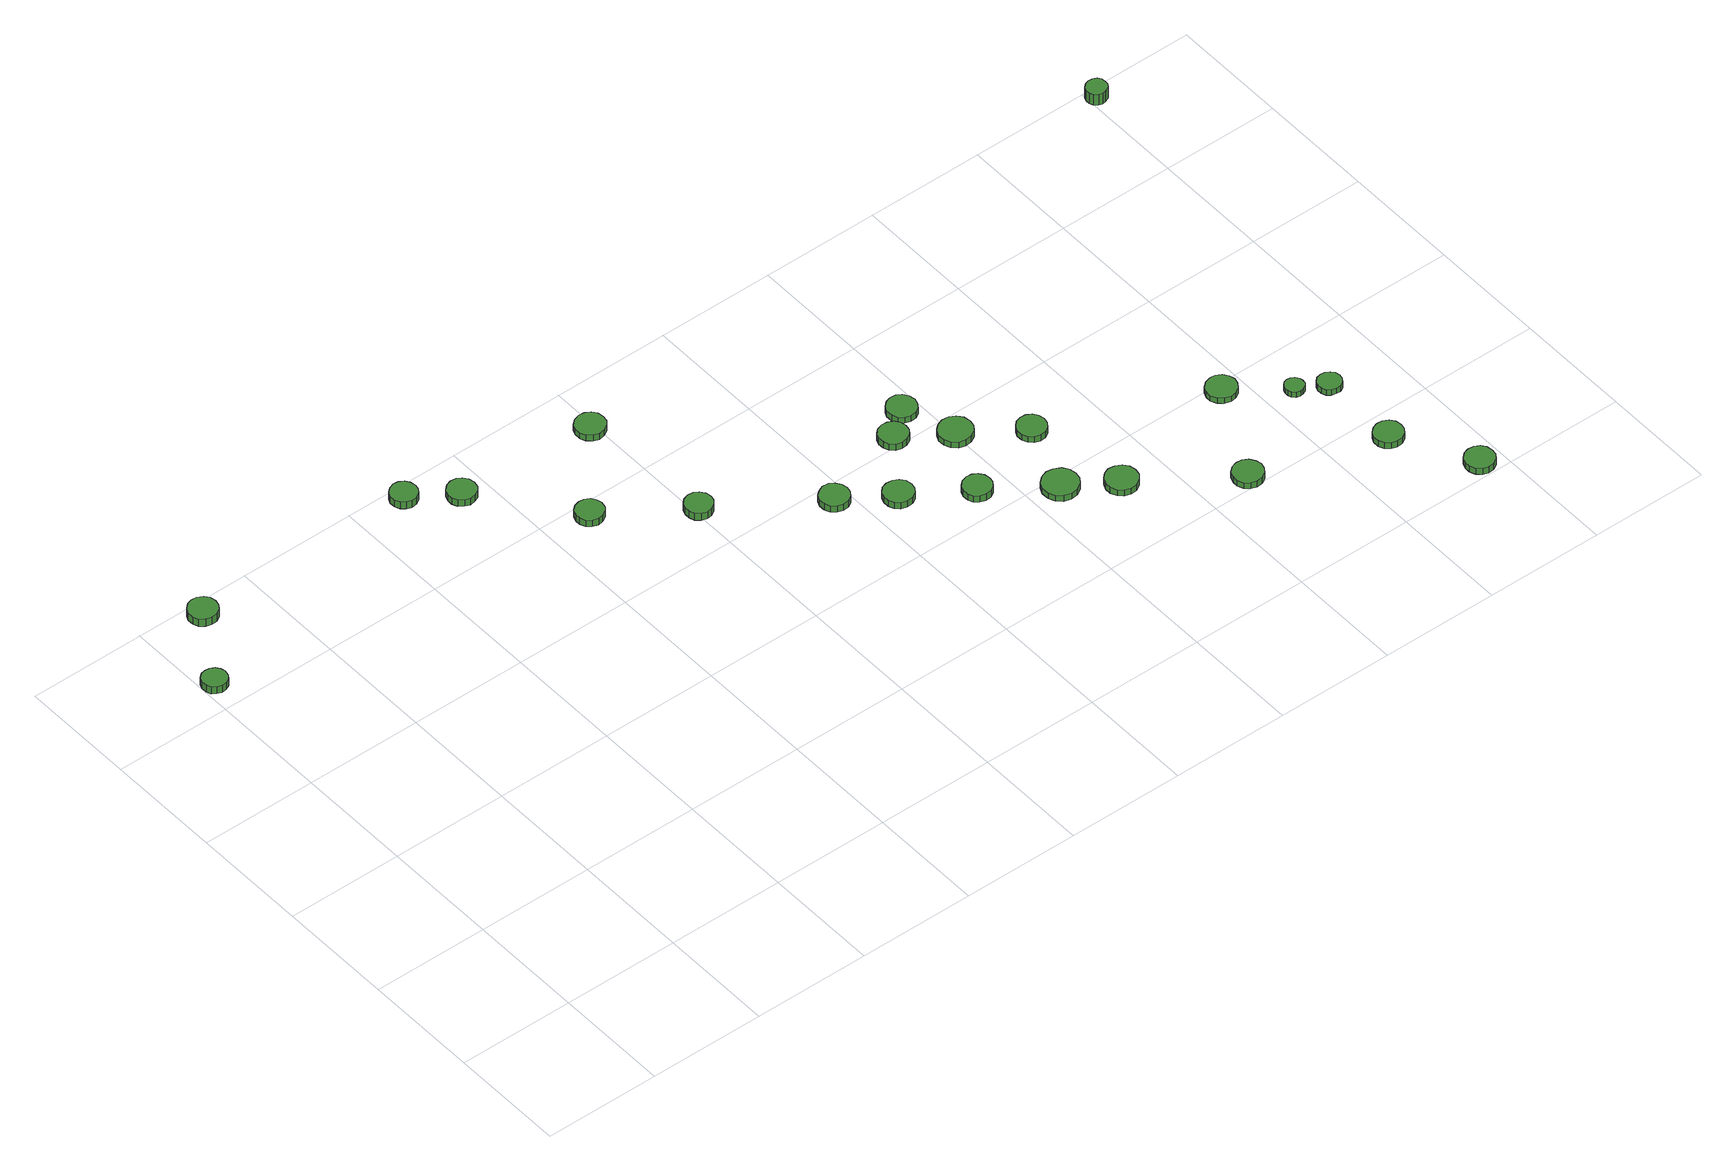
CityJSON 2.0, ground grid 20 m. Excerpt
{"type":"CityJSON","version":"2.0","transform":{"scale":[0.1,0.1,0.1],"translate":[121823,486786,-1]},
"CityObjects":{
"tree1":{"type":"SolitaryVegetationObject","attributes":{"function":"something"},"geometry":[{"type":"MultiSurface","lod":"1","boundaries":[[[0,1,2,3,4,5,6,7,8,9,10,11,12,13,14]],[[15,16,17,18,19,20,21,22,23,24,25,26,27,28,29]],[[0,29,28,1]],[[1,28,27,2]],[[2,27,26,3]],[[3,26,25,4]],[[4,25,24,5]],[[5,24,23,6]],[[6,23,22,7]],[[7,22,21,8]],[[8,21,20,9]],[[9,20,19,10]],[[10,19,18,11]],[[11,18,17,12]],[[12,17,16,13]],[[13,16,15,14]],[[14,15,29,0]]]}]},
"tree2":{"type":"SolitaryVegetationObject","attributes":{"function":"something"},"geometry":[{"type":"MultiSurface","lod":"1","boundaries":[[[30,31,32,33,34,35,36,37,38,39,40,41,42,43,44]],[[45,46,47,48,49,50,51,52,53,54,55,56,57,58,59]],[[30,59,58,31]],[[31,58,57,32]],[[32,57,56,33]],[[33,56,55,34]],[[34,55,54,35]],[[35,54,53,36]],[[36,53,52,37]],[[37,52,51,38]],[[38,51,50,39]],[[39,50,49,40]],[[40,49,48,41]],[[41,48,47,42]],[[42,47,46,43]],[[43,46,45,44]],[[44,45,59,30]]]}]},
"tree3":{"type":"SolitaryVegetationObject","attributes":{"function":"something"}},
"tree4":{"type":"SolitaryVegetationObject","attributes":{"function":"something"},"geometry":[{"type":"MultiSurface","lod":"1","boundaries":[[[60,61,62,63,64,65,66,67,68,69,70,71,72,73,74]],[[75,76,77,78,79,80,81,82,83,84,85,86,87,88,89]],[[60,89,88,61]],[[61,88,87,62]],[[62,87,86,63]],[[63,86,85,64]],[[64,85,84,65]],[[65,84,83,66]],[[66,83,82,67]],[[67,82,81,68]],[[68,81,80,69]],[[69,80,79,70]],[[70,79,78,71]],[[71,78,77,72]],[[72,77,76,73]],[[73,76,75,74]],[[74,75,89,60]]]}]},
"tree5":{"type":"SolitaryVegetationObject","attributes":{"function":"something"},"geometry":[{"type":"MultiSurface","lod":"1","boundaries":[[[90,91,92,93,94,95,96,97,98,99,100,101,102,103,104]],[[105,106,107,108,109,110,111,112,113,114,115,116,117,118,119]],[[90,119,118,91]],[[91,118,117,92]],[[92,117,116,93]],[[93,116,115,94]],[[94,115,114,95]],[[95,114,113,96]],[[96,113,112,97]],[[97,112,111,98]],[[98,111,110,99]],[[99,110,109,100]],[[100,109,108,101]],[[101,108,107,102]],[[102,107,106,103]],[[103,106,105,104]],[[104,105,119,90]]]}]},
"tree6":{"type":"SolitaryVegetationObject","attributes":{"function":"something"},"geometry":[{"type":"MultiSurface","lod":"1","boundaries":[[[120,121,122,123,124,125,126,127,128,129,130,131,132,133,134]],[[135,136,137,138,139,140,141,142,143,144,145,146,147,148,149]],[[120,149,148,121]],[[121,148,147,122]],[[122,147,146,123]],[[123,146,145,124]],[[124,145,144,125]],[[125,144,143,126]],[[126,143,142,127]],[[127,142,141,128]],[[128,141,140,129]],[[129,140,139,130]],[[130,139,138,131]],[[131,138,137,132]],[[132,137,136,133]],[[133,136,135,134]],[[134,135,149,120]]]}]},
"tree7":{"type":"SolitaryVegetationObject","attributes":{"function":"something"},"geometry":[{"type":"MultiSurface","lod":"1","boundaries":[[[150,151,152,153,154,155,156,157,158,159,160,161,162,163,164]],[[165,166,167,168,169,170,171,172,173,174,175,176,177,178,179]],[[150,179,178,151]],[[151,178,177,152]],[[152,177,176,153]],[[153,176,175,154]],[[154,175,174,155]],[[155,174,173,156]],[[156,173,172,157]],[[157,172,171,158]],[[158,171,170,159]],[[159,170,169,160]],[[160,169,168,161]],[[161,168,167,162]],[[162,167,166,163]],[[163,166,165,164]],[[164,165,179,150]]]}]},
"tree8":{"type":"SolitaryVegetationObject","attributes":{"function":"something"},"geometry":[{"type":"MultiSurface","lod":"1","boundaries":[[[180,181,182,183,184,185,186,187,188,189,190,191,192,193,194]],[[195,196,197,198,199,200,201,202,203,204,205,206,207,208,209]],[[180,209,208,181]],[[181,208,207,182]],[[182,207,206,183]],[[183,206,205,184]],[[184,205,204,185]],[[185,204,203,186]],[[186,203,202,187]],[[187,202,201,188]],[[188,201,200,189]],[[189,200,199,190]],[[190,199,198,191]],[[191,198,197,192]],[[192,197,196,193]],[[193,196,195,194]],[[194,195,209,180]]]}]},
"tree9":{"type":"SolitaryVegetationObject","attributes":{"function":"something"},"geometry":[{"type":"MultiSurface","lod":"1","boundaries":[[[210,211,212,213,214,215,216,217,218,219,220,221,222,223,224]],[[225,226,227,228,229,230,231,232,233,234,235,236,237,238,239]],[[210,239,238,211]],[[211,238,237,212]],[[212,237,236,213]],[[213,236,235,214]],[[214,235,234,215]],[[215,234,233,216]],[[216,233,232,217]],[[217,232,231,218]],[[218,231,230,219]],[[219,230,229,220]],[[220,229,228,221]],[[221,228,227,222]],[[222,227,226,223]],[[223,226,225,224]],[[224,225,239,210]]]}]},
"tree10":{"type":"SolitaryVegetationObject","attributes":{"function":"something"},"geometry":[{"type":"MultiSurface","lod":"1","boundaries":[[[240,241,242,243,244,245,246,247,248,249,250,251,252,253,254]],[[255,256,257,258,259,260,261,262,263,264,265,266,267,268,269]],[[240,269,268,241]],[[241,268,267,242]],[[242,267,266,243]],[[243,266,265,244]],[[244,265,264,245]],[[245,264,263,246]],[[246,263,262,247]],[[247,262,261,248]],[[248,261,260,249]],[[249,260,259,250]],[[250,259,258,251]],[[251,258,257,252]],[[252,257,256,253]],[[253,256,255,254]],[[254,255,269,240]]]}]},
"tree11":{"type":"SolitaryVegetationObject","attributes":{"function":"something"},"geometry":[{"type":"MultiSurface","lod":"1","boundaries":[[[270,271,272,273,274,275,276,277,278,279,280,281,282,283,284]],[[285,286,287,288,289,290,291,292,293,294,295,296,297,298,299]],[[270,299,298,271]],[[271,298,297,272]],[[272,297,296,273]],[[273,296,295,274]],[[274,295,294,275]],[[275,294,293,276]],[[276,293,292,277]],[[277,292,291,278]],[[278,291,290,279]],[[279,290,289,280]],[[280,289,288,281]],[[281,288,287,282]],[[282,287,286,283]],[[283,286,285,284]],[[284,285,299,270]]]}]},
"tree12":{"type":"SolitaryVegetationObject","attributes":{"function":"something"},"geometry":[{"type":"MultiSurface","lod":"1","boundaries":[[[300,301,302,303,304,305,306,307,308,309,310,311,312,313,314]],[[315,316,317,318,319,320,321,322,323,324,325,326,327,328,329]],[[300,329,328,301]],[[301,328,327,302]],[[302,327,326,303]],[[303,326,325,304]],[[304,325,324,305]],[[305,324,323,306]],[[306,323,322,307]],[[307,322,321,308]],[[308,321,320,309]],[[309,320,319,310]],[[310,319,318,311]],[[311,318,317,312]],[[312,317,316,313]],[[313,316,315,314]],[[314,315,329,300]]]}]},
"tree13":{"type":"SolitaryVegetationObject","attributes":{"function":"something"},"geometry":[{"type":"MultiSurface","lod":"1","boundaries":[[[330,331,332,333,334,335,336,337,338,339,340,341,342,343,344]],[[345,346,347,348,349,350,351,352,353,354,355,356,357,358,359]],[[330,359,358,331]],[[331,358,357,332]],[[332,357,356,333]],[[333,356,355,334]],[[334,355,354,335]],[[335,354,353,336]],[[336,353,352,337]],[[337,352,351,338]],[[338,351,350,339]],[[339,350,349,340]],[[340,349,348,341]],[[341,348,347,342]],[[342,347,346,343]],[[343,346,345,344]],[[344,345,359,330]]]}]},
"tree14":{"type":"SolitaryVegetationObject","attributes":{"function":"something"},"geometry":[{"type":"MultiSurface","lod":"1","boundaries":[[[360,361,362,363,364,365,366,367,368,369,370,371,372,373,374]],[[375,376,377,378,379,380,381,382,383,384,385,386,387,388,389]],[[360,389,388,361]],[[361,388,387,362]],[[362,387,386,363]],[[363,386,385,364]],[[364,385,384,365]],[[365,384,383,366]],[[366,383,382,367]],[[367,382,381,368]],[[368,381,380,369]],[[369,380,379,370]],[[370,379,378,371]],[[371,378,377,372]],[[372,377,376,373]],[[373,376,375,374]],[[374,375,389,360]]]}]},
"tree15":{"type":"SolitaryVegetationObject","attributes":{"function":"something"},"geometry":[{"type":"MultiSurface","lod":"1","boundaries":[[[390,391,392,393,394,395,396,397,398,399,400,401,402,403,404]],[[405,406,407,408,409,410,411,412,413,414,415,416,417,418,419]],[[390,419,418,391]],[[391,418,417,392]],[[392,417,416,393]],[[393,416,415,394]],[[394,415,414,395]],[[395,414,413,396]],[[396,413,412,397]],[[397,412,411,398]],[[398,411,410,399]],[[399,410,409,400]],[[400,409,408,401]],[[401,408,407,402]],[[402,407,406,403]],[[403,406,405,404]],[[404,405,419,390]]]}]},
"tree16":{"type":"SolitaryVegetationObject","attributes":{"function":"something"},"geometry":[{"type":"MultiSurface","lod":"1","boundaries":[[[420,421,422,423,424,425,426,427,428,429,430,431,432,433,434]],[[435,436,437,438,439,440,441,442,443,444,445,446,447,448,449]],[[420,449,448,421]],[[421,448,447,422]],[[422,447,446,423]],[[423,446,445,424]],[[424,445,444,425]],[[425,444,443,426]],[[426,443,442,427]],[[427,442,441,428]],[[428,441,440,429]],[[429,440,439,430]],[[430,439,438,431]],[[431,438,437,432]],[[432,437,436,433]],[[433,436,435,434]],[[434,435,449,420]]]}]},
"tree17":{"type":"SolitaryVegetationObject","attributes":{"function":"something"},"geometry":[{"type":"MultiSurface","lod":"1","boundaries":[[[450,451,452,453,454,455,456,457,458,459,460,461,462,463,464]],[[465,466,467,468,469,470,471,472,473,474,475,476,477,478,479]],[[450,479,478,451]],[[451,478,477,452]],[[452,477,476,453]],[[453,476,475,454]],[[454,475,474,455]],[[455,474,473,456]],[[456,473,472,457]],[[457,472,471,458]],[[458,471,470,459]],[[459,470,469,460]],[[460,469,468,461]],[[461,468,467,462]],[[462,467,466,463]],[[463,466,465,464]],[[464,465,479,450]]]}]},
"tree18":{"type":"SolitaryVegetationObject","attributes":{"function":"something"},"geometry":[{"type":"MultiSurface","lod":"1","boundaries":[[[480,481,482,483,484,485,486,487,488,489,490,491,492,493,494]],[[495,496,497,498,499,500,501,502,503,504,505,506,507,508,509]],[[480,509,508,481]],[[481,508,507,482]],[[482,507,506,483]],[[483,506,505,484]],[[484,505,504,485]],[[485,504,503,486]],[[486,503,502,487]],[[487,502,501,488]],[[488,501,500,489]],[[489,500,499,490]],[[490,499,498,491]],[[491,498,497,492]],[[492,497,496,493]],[[493,496,495,494]],[[494,495,509,480]]]}]},
"tree19":{"type":"SolitaryVegetationObject","attributes":{"function":"something"},"geometry":[{"type":"MultiSurface","lod":"1","boundaries":[[[510,511,512,513,514,515,516,517,518,519,520,521,522,523,524]],[[525,526,527,528,529,530,531,532,533,534,535,536,537,538,539]],[[510,539,538,511]],[[511,538,537,512]],[[512,537,536,513]],[[513,536,535,514]],[[514,535,534,515]],[[515,534,533,516]],[[516,533,532,517]],[[517,532,531,518]],[[518,531,530,519]],[[519,530,529,520]],[[520,529,528,521]],[[521,528,527,522]],[[522,527,526,523]],[[523,526,525,524]],[[524,525,539,510]]]}]},
"tree20":{"type":"SolitaryVegetationObject","attributes":{"function":"something"},"geometry":[{"type":"MultiSurface","lod":"1","boundaries":[[[540,541,542,543,544,545,546,547,548,549,550,551,552,553,554]],[[555,556,557,558,559,560,561,562,563,564,565,566,567,568,569]],[[540,569,568,541]],[[541,568,567,542]],[[542,567,566,543]],[[543,566,565,544]],[[544,565,564,545]],[[545,564,563,546]],[[546,563,562,547]],[[547,562,561,548]],[[548,561,560,549]],[[549,560,559,550]],[[550,559,558,551]],[[551,558,557,552]],[[552,557,556,553]],[[553,556,555,554]],[[554,555,569,540]]]}]},
"tree21":{"type":"SolitaryVegetationObject","attributes":{"function":"something"},"geometry":[{"type":"MultiSurface","lod":"1","boundaries":[[[570,571,572,573,574,575,576,577,578,579,580,581,582,583,584]],[[585,586,587,588,589,590,591,592,593,594,595,596,597,598,599]],[[570,599,598,571]],[[571,598,597,572]],[[572,597,596,573]],[[573,596,595,574]],[[574,595,594,575]],[[575,594,593,576]],[[576,593,592,577]],[[577,592,591,578]],[[578,591,590,579]],[[579,590,589,580]],[[580,589,588,581]],[[581,588,587,582]],[[582,587,586,583]],[[583,586,585,584]],[[584,585,599,570]]]}]},
"tree22":{"type":"SolitaryVegetationObject","attributes":{"function":"something"},"geometry":[{"type":"MultiSurface","lod":"1","boundaries":[[[600,601,602,603,604,605,606,607,608,609,610,611,612,613,614]],[[615,616,617,618,619,620,621,622,623,624,625,626,627,628,629]],[[600,629,628,601]],[[601,628,627,602]],[[602,627,626,603]],[[603,626,625,604]],[[604,625,624,605]],[[605,624,623,606]],[[606,623,622,607]],[[607,622,621,608]],[[608,621,620,609]],[[609,620,619,610]],[[610,619,618,611]],[[611,618,617,612]],[[612,617,616,613]],[[613,616,615,614]],[[614,615,629,600]]]}]},
"tree23":{"type":"SolitaryVegetationObject","attributes":{"function":"something"},"geometry":[{"type":"MultiSurface","lod":"1","boundaries":[[[630,631,632,633,634,635,636,637,638,639,640,641,642,643,644]],[[645,646,647,648,649,650,651,652,653,654,655,656,657,658,659]],[[630,659,658,631]],[[631,658,657,632]],[[632,657,656,633]],[[633,656,655,634]],[[634,655,654,635]],[[635,654,653,636]],[[636,653,652,637]],[[637,652,651,638]],[[638,651,650,639]],[[639,650,649,640]],[[640,649,648,641]],[[641,648,647,642]],[[642,647,646,643]],[[643,646,645,644]],[[644,645,659,630]]]}]},
"tree24":{"type":"SolitaryVegetationObject","attributes":{"function":"something"},"geometry":[{"type":"MultiSurface","lod":"1","boundaries":[[[660,661,662,663,664,665,666,667,668,669,670,671,672,673,674]],[[675,676,677,678,679,680,681,682,683,684,685,686,687,688,689]],[[660,689,688,661]],[[661,688,687,662]],[[662,687,686,663]],[[663,686,685,664]],[[664,685,684,665]],[[665,684,683,666]],[[666,683,682,667]],[[667,682,681,668]],[[668,681,680,669]],[[669,680,679,670]],[[670,679,678,671]],[[671,678,677,672]],[[672,677,676,673]],[[673,676,675,674]],[[674,675,689,660]]]}]}
},
"vertices":[
[42,851,20],[40,859,20],[35,866,20],[27,870,20],[19,871,20],[11,869,20],[4,863,20],[1,855,20],[1,846,20],[4,838,20],[11,833,20],[19,830,20],[27,831,20],[35,835,20],[40,842,20],[40,842,6],[35,835,6],[27,831,6],[19,830,6],[11,833,6],[4,838,6],[1,846,6],[1,855,6],[4,863,6],[11,869,6],[19,871,6],[27,870,6],[35,866,6],[40,859,6],[42,851,6],
[125,975,20],[123,985,20],[117,993,20],[108,998,20],[98,999,20],[89,996,20],[81,989,20],[77,980,20],[77,970,20],[81,960,20],[89,954,20],[98,951,20],[108,952,20],[117,957,20],[123,965,20],[123,965,5],[117,957,5],[108,952,5],[98,951,5],[89,954,5],[81,960,5],[77,970,5],[77,980,5],[81,989,5],[89,996,5],[98,999,5],[108,998,5],[117,993,5],[123,985,5],[125,975,5],
[507,975,21],[505,985,21],[500,992,21],[492,997,21],[483,998,21],[474,995,21],[467,989,21],[463,980,21],[463,971,21],[467,962,21],[474,956,21],[483,953,21],[492,954,21],[500,959,21],[505,966,21],[505,966,7],[500,959,7],[492,954,7],[483,953,7],[474,956,7],[467,962,7],[463,971,7],[463,980,7],[467,989,7],[474,995,7],[483,998,7],[492,997,7],[500,992,7],[505,985,7],[507,975,7],
[579,926,20],[577,936,20],[571,944,20],[563,949,20],[553,950,20],[544,947,20],[536,940,20],[532,931,20],[532,921,20],[536,912,20],[544,906,20],[553,902,20],[563,904,20],[571,908,20],[577,916,20],[577,916,7],[571,908,7],[563,904,7],[553,902,7],[544,906,7],[536,912,7],[532,921,7],[532,931,7],[536,940,7],[544,947,7],[553,950,7],[563,949,7],[571,944,7],[577,936,7],[579,926,7],
[698,774,19],[696,783,19],[691,791,19],[682,796,19],[673,797,19],[663,794,19],[656,788,19],[652,779,19],[652,769,19],[656,760,19],[663,754,19],[673,751,19],[682,752,19],[691,757,19],[696,764,19],[696,764,6],[691,757,6],[682,752,6],[673,751,6],[663,754,6],[656,760,6],[652,769,6],[652,779,6],[656,788,6],[663,794,6],[673,797,6],[682,796,6],[691,791,6],[696,783,6],[698,774,6],
[831,682,20],[829,691,20],[823,699,20],[815,704,20],[806,705,20],[796,702,20],[789,695,20],[786,687,20],[786,677,20],[789,668,20],[796,662,20],[806,659,20],[815,660,20],[823,665,20],[829,673,20],[829,673,6],[823,665,6],[815,660,6],[806,659,6],[796,662,6],[789,668,6],[786,677,6],[786,687,6],[789,695,6],[796,702,6],[806,705,6],[815,704,6],[823,699,6],[829,691,6],[831,682,6],
[815,913,19],[813,924,19],[807,932,19],[798,937,19],[788,938,19],[778,935,19],[770,928,19],[766,919,19],[766,908,19],[770,899,19],[778,892,19],[788,888,19],[798,890,19],[807,895,19],[813,903,19],[813,903,7],[807,895,7],[798,890,7],[788,888,7],[778,892,7],[770,899,7],[766,908,7],[766,919,7],[770,928,7],[778,935,7],[788,938,7],[798,937,7],[807,932,7],[813,924,7],[815,913,7],
[998,568,20],[996,578,20],[990,586,20],[982,592,20],[971,593,20],[962,589,20],[954,583,20],[950,573,20],[950,563,20],[954,554,20],[962,547,20],[971,544,20],[982,545,20],[990,550,20],[996,558,20],[996,558,7],[990,550,7],[982,545,7],[971,544,7],[962,547,7],[954,554,7],[950,563,7],[950,573,7],[954,583,7],[962,589,7],[971,593,7],[982,592,7],[990,586,7],[996,578,7],[998,568,7],
[1077,514,19],[1075,525,19],[1069,533,19],[1060,538,19],[1049,539,19],[1039,536,19],[1032,529,19],[1028,520,19],[1028,509,19],[1032,500,19],[1039,493,19],[1049,490,19],[1060,491,19],[1069,496,19],[1075,504,19],[1075,504,7],[1069,496,7],[1060,491,7],[1049,490,7],[1039,493,7],[1032,500,7],[1028,509,7],[1028,520,7],[1032,529,7],[1039,536,7],[1049,539,7],[1060,538,7],[1069,533,7],[1075,525,7],[1077,514,7],
[1174,450,20],[1172,460,20],[1166,468,20],[1158,473,20],[1148,474,20],[1138,471,20],[1131,464,20],[1127,455,20],[1127,445,20],[1131,436,20],[1138,430,20],[1148,427,20],[1158,428,20],[1166,433,20],[1172,441,20],[1172,441,7],[1166,433,7],[1158,428,7],[1148,427,7],[1138,430,7],[1131,436,7],[1127,445,7],[1127,455,7],[1131,464,7],[1138,471,7],[1148,474,7],[1158,473,7],[1166,468,7],[1172,460,7],[1174,450,7],
[1148,614,20],[1146,624,20],[1140,632,20],[1131,637,20],[1121,638,20],[1111,635,20],[1104,628,20],[1100,619,20],[1100,609,20],[1104,600,20],[1111,593,20],[1121,590,20],[1131,591,20],[1140,596,20],[1146,604,20],[1146,604,7],[1140,596,7],[1131,591,7],[1121,590,7],[1111,593,7],[1104,600,7],[1100,609,7],[1100,619,7],[1104,628,7],[1111,635,7],[1121,638,7],[1131,637,7],[1140,632,7],[1146,624,7],[1148,614,7],
[1279,378,19],[1277,390,19],[1270,400,19],[1259,406,19],[1247,408,19],[1235,404,19],[1226,396,19],[1221,385,19],[1221,372,19],[1226,361,19],[1235,353,19],[1247,349,19],[1259,350,19],[1270,357,19],[1277,366,19],[1277,366,7],[1270,357,7],[1259,350,7],[1247,349,7],[1235,353,7],[1226,361,7],[1221,372,7],[1221,385,7],[1226,396,7],[1235,404,7],[1247,408,7],[1259,406,7],[1270,400,7],[1277,390,7],[1279,378,7],
[1194,650,19],[1192,660,19],[1186,669,19],[1178,674,19],[1167,675,19],[1158,672,19],[1150,665,19],[1146,656,19],[1146,645,19],[1150,636,19],[1158,629,19],[1167,626,19],[1178,627,19],[1186,632,19],[1192,641,19],[1192,641,7],[1186,632,7],[1178,627,7],[1167,626,7],[1158,629,7],[1150,636,7],[1146,645,7],[1146,656,7],[1150,665,7],[1158,672,7],[1167,675,7],[1178,674,7],[1186,669,7],[1192,660,7],[1194,650,7],
[1228,562,19],[1226,574,19],[1219,583,19],[1209,589,19],[1197,590,19],[1186,586,19],[1178,579,19],[1173,568,19],[1173,557,19],[1178,546,19],[1186,538,19],[1197,535,19],[1209,536,19],[1219,542,19],[1226,551,19],[1226,551,7],[1219,542,7],[1209,536,7],[1197,535,7],[1186,538,7],[1178,546,7],[1173,557,7],[1173,568,7],[1178,579,7],[1186,586,7],[1197,590,7],[1209,589,7],[1219,583,7],[1226,574,7],[1228,562,7],
[1352,328,19],[1350,339,19],[1343,348,19],[1333,353,19],[1322,355,19],[1312,351,19],[1304,344,19],[1299,333,19],[1299,322,19],[1304,312,19],[1312,305,19],[1322,301,19],[1333,302,19],[1343,308,19],[1350,317,19],[1350,317,7],[1343,308,7],[1333,302,7],[1322,301,7],[1312,305,7],[1304,312,7],[1299,322,7],[1299,333,7],[1304,344,7],[1312,351,7],[1322,355,7],[1333,353,7],[1343,348,7],[1350,339,7],[1352,328,7],
[1316,497,19],[1314,507,19],[1308,515,19],[1300,520,19],[1290,521,19],[1280,518,19],[1273,511,19],[1269,502,19],[1269,492,19],[1273,483,19],[1280,476,19],[1290,473,19],[1300,474,19],[1308,479,19],[1314,487,19],[1314,487,7],[1308,479,7],[1300,474,7],[1290,473,7],[1280,476,7],[1273,483,7],[1269,492,7],[1269,502,7],[1273,511,7],[1280,518,7],[1290,521,7],[1300,520,7],[1308,515,7],[1314,507,7],[1316,497,7],
[1504,220,19],[1501,230,19],[1495,239,19],[1486,244,19],[1476,245,19],[1466,242,19],[1458,235,19],[1454,225,19],[1454,215,19],[1458,205,19],[1466,198,19],[1476,195,19],[1486,196,19],[1495,201,19],[1501,210,19],[1501,210,7],[1495,201,7],[1486,196,7],[1476,195,7],[1466,198,7],[1458,205,7],[1454,215,7],[1454,225,7],[1458,235,7],[1466,242,7],[1476,245,7],[1486,244,7],[1495,239,7],[1501,230,7],[1504,220,7],
[1587,383,19],[1584,393,19],[1578,402,19],[1569,407,19],[1559,408,19],[1549,405,19],[1541,398,19],[1536,388,19],[1536,378,19],[1541,368,19],[1549,361,19],[1559,358,19],[1569,359,19],[1578,364,19],[1584,373,19],[1584,373,8],[1578,364,8],[1569,359,8],[1559,358,8],[1549,361,8],[1541,368,8],[1536,378,8],[1536,388,8],[1541,398,8],[1549,405,8],[1559,408,8],[1569,407,8],[1578,402,8],[1584,393,8],[1587,383,8],
[1716,153,19],[1714,163,19],[1708,171,19],[1699,176,19],[1689,177,19],[1680,174,19],[1672,167,19],[1668,158,19],[1668,148,19],[1672,139,19],[1680,132,19],[1689,129,19],[1699,130,19],[1708,135,19],[1714,143,19],[1714,143,7],[1708,135,7],[1699,130,7],[1689,129,7],[1680,132,7],[1672,139,7],[1668,148,7],[1668,158,7],[1672,167,7],[1680,174,7],[1689,177,7],[1699,176,7],[1708,171,7],[1714,163,7],[1716,153,7],
[1663,318,18],[1662,324,18],[1658,330,18],[1652,333,18],[1646,334,18],[1639,332,18],[1634,327,18],[1632,321,18],[1632,315,18],[1634,309,18],[1639,304,18],[1646,302,18],[1652,303,18],[1658,306,18],[1662,311,18],[1662,311,8],[1658,306,8],[1652,303,8],[1646,302,8],[1639,304,8],[1634,309,8],[1632,315,8],[1632,321,8],[1634,327,8],[1639,332,8],[1646,334,8],[1652,333,8],[1658,330,8],[1662,324,8],[1663,318,8],
[1786,26,19],[1784,36,19],[1778,44,19],[1769,49,19],[1759,50,19],[1750,47,19],[1742,40,19],[1738,31,19],[1738,21,19],[1742,11,19],[1750,4,19],[1759,1,19],[1769,2,19],[1778,7,19],[1784,16,19],[1784,16,7],[1778,7,7],[1769,2,7],[1759,1,7],[1750,4,7],[1742,11,7],[1738,21,7],[1738,31,7],[1742,40,7],[1750,47,7],[1759,50,7],[1769,49,7],[1778,44,7],[1784,36,7],[1786,26,7],
[1712,291,19],[1710,299,19],[1705,305,19],[1698,309,19],[1690,310,19],[1682,308,19],[1676,302,19],[1673,295,19],[1673,287,19],[1676,279,19],[1682,274,19],[1690,272,19],[1698,272,19],[1705,276,19],[1710,283,19],[1710,283,8],[1705,276,8],[1698,272,8],[1690,272,8],[1682,274,8],[1676,279,8],[1673,287,8],[1673,295,8],[1676,302,8],[1682,308,8],[1690,310,8],[1698,309,8],[1705,305,8],[1710,299,8],[1712,291,8],
[1828,979,32],[1827,986,32],[1823,992,32],[1816,995,32],[1809,996,32],[1803,994,32],[1797,989,32],[1794,982,32],[1794,975,32],[1797,969,32],[1803,964,32],[1809,962,32],[1816,963,32],[1823,966,32],[1827,972,32],[1827,972,10],[1823,966,10],[1816,963,10],[1809,962,10],[1803,964,10],[1797,969,10],[1794,975,10],[1794,982,10],[1797,989,10],[1803,994,10],[1809,996,10],[1816,995,10],[1823,992,10],[1827,986,10],[1828,979,10]
]}
